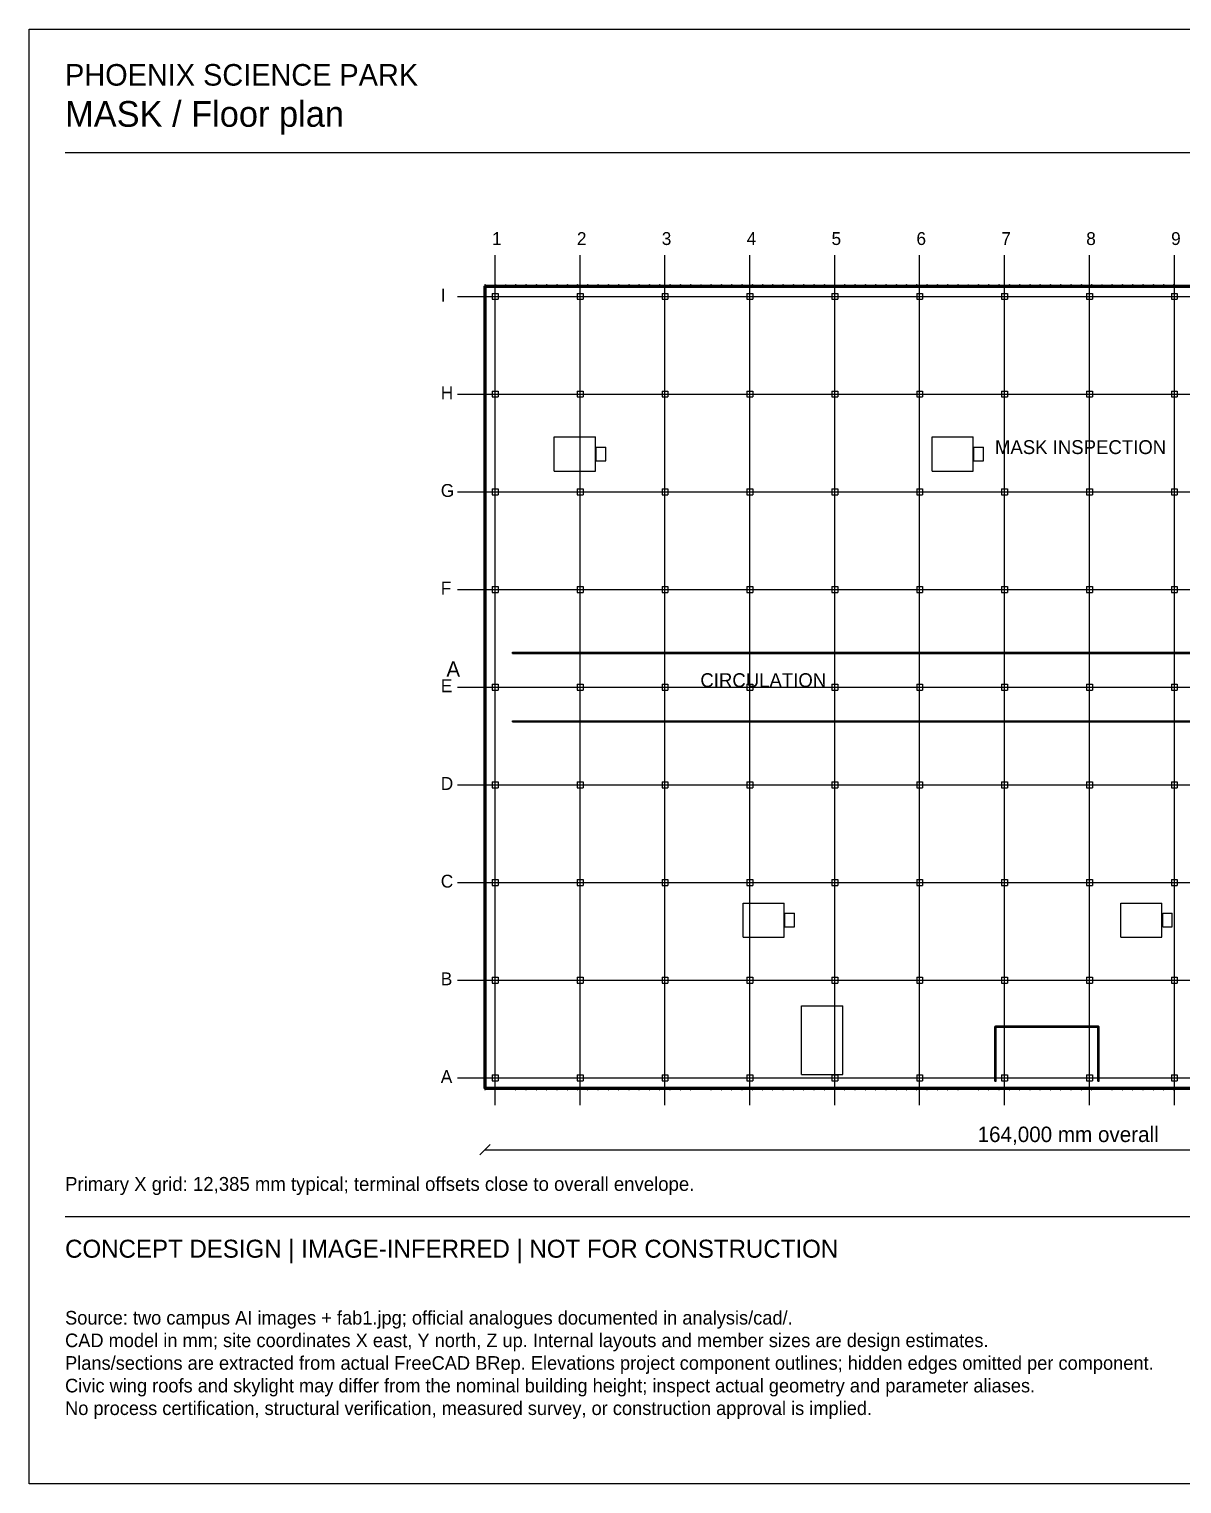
# Model space of a CAD drawing. Header units: millimetres. Extents: x 5250 to 314622, y 5250 to 217500.
# Drawn here: x 5250 to 173431, y 5250 to 217500 of the extents above; entities that cross this region are included whole.
import ezdxf

# ---------------------------------------------------------------- set-up
doc = ezdxf.new("R2010")
doc.units = ezdxf.units.MM

msp = doc.modelspace()

# ---------------------------------------------------------------- linework, layer by layer
at = {"layer": 'circulation'}
for p, q in [((117950, 65000), (117950, 75000)), ((117950, 75000), (123950, 75000)), ((123950, 65000), (123950, 75000)), ((117950, 65000), (123950, 65000))]:
    msp.add_line(p, q, dxfattribs=at)
at = {"layer": 'cut'}
for p, q in [((71600, 180000), (71600, 63000)), ((71600, 180000), (71900, 180000)), ((71727.5, 180245), (71727.5, 180155)), ((71727.5, 180245), (71772.5, 180245)), ((71727.5, 180155), (71772.5, 180155)), ((71750, 180150), (71750, 179850)), ((71750, 180150), (235750, 180150)), ((71750, 179850), (235750, 179850)), ((71772.5, 180245), (71772.5, 180155)), ((71900, 180000), (71900, 63000)), ((72825, 178925), (72825, 178075)), ((72825, 178925), (73675, 178925)), ((73227.5, 180245), (73227.5, 180155)), ((73227.5, 180245), (73272.5, 180245)), ((73227.5, 180155), (73272.5, 180155)), ((73272.5, 180245), (73272.5, 180155)), ((73675, 178925), (73675, 178075)), ((74727.5, 180245), (74727.5, 180155)), ((74727.5, 180245), (74772.5, 180245)), ((74727.5, 180155), (74772.5, 180155)), ((74772.5, 180245), (74772.5, 180155)), ((76227.5, 180245), (76227.5, 180155)), ((76227.5, 180245), (76272.5, 180245)), ((76227.5, 180155), (76272.5, 180155)), ((76272.5, 180245), (76272.5, 180155)), ((77727.5, 180245), (77727.5, 180155)), ((77727.5, 180245), (77772.5, 180245)), ((77727.5, 180155), (77772.5, 180155)), ((77772.5, 180245), (77772.5, 180155)), ((79227.5, 180245), (79227.5, 180155)), ((79227.5, 180245), (79272.5, 180245)), ((79227.5, 180155), (79272.5, 180155)), ((79272.5, 180245), (79272.5, 180155)), ((80727.5, 180245), (80727.5, 180155)), ((80727.5, 180245), (80772.5, 180245)), ((80727.5, 180155), (80772.5, 180155)), ((80772.5, 180245), (80772.5, 180155)), ((82227.5, 180245), (82227.5, 180155)), ((82227.5, 180245), (82272.5, 180245)), ((82227.5, 180155), (82272.5, 180155)), ((82272.5, 180245), (82272.5, 180155)), ((83727.5, 180245), (83727.5, 180155)), ((83727.5, 180245), (83772.5, 180245)), ((83727.5, 180155), (83772.5, 180155)), ((83772.5, 180245), (83772.5, 180155)), ((85209.62, 178925), (85209.62, 178075)), ((85209.62, 178925), (86059.62, 178925)), ((85227.5, 180245), (85227.5, 180155)), ((85227.5, 180245), (85272.5, 180245)), ((85227.5, 180155), (85272.5, 180155)), ((85272.5, 180245), (85272.5, 180155)), ((86059.62, 178925), (86059.62, 178075)), ((86727.5, 180245), (86727.5, 180155)), ((86727.5, 180245), (86772.5, 180245)), ((86727.5, 180155), (86772.5, 180155)), ((86772.5, 180245), (86772.5, 180155)), ((88227.5, 180245), (88227.5, 180155)), ((88227.5, 180245), (88272.5, 180245)), ((88227.5, 180155), (88272.5, 180155)), ((88272.5, 180245), (88272.5, 180155)), ((89727.5, 180245), (89727.5, 180155)), ((89727.5, 180245), (89772.5, 180245)), ((89727.5, 180155), (89772.5, 180155)), ((89772.5, 180245), (89772.5, 180155)), ((91227.5, 180245), (91227.5, 180155)), ((91227.5, 180245), (91272.5, 180245)), ((91227.5, 180155), (91272.5, 180155)), ((91272.5, 180245), (91272.5, 180155)), ((92727.5, 180245), (92727.5, 180155)), ((92727.5, 180245), (92772.5, 180245)), ((92727.5, 180155), (92772.5, 180155)), ((92772.5, 180245), (92772.5, 180155)), ((94227.5, 180245), (94227.5, 180155)), ((94227.5, 180245), (94272.5, 180245)), ((94227.5, 180155), (94272.5, 180155)), ((94272.5, 180245), (94272.5, 180155)), ((95727.5, 180245), (95727.5, 180155)), ((95727.5, 180245), (95772.5, 180245)), ((95727.5, 180155), (95772.5, 180155)), ((95772.5, 180245), (95772.5, 180155)), ((97227.5, 180245), (97227.5, 180155)), ((97227.5, 180245), (97272.5, 180245)), ((97227.5, 180155), (97272.5, 180155)), ((97272.5, 180245), (97272.5, 180155)), ((97594.23, 178925), (97594.23, 178075)), ((97594.23, 178925), (98444.23, 178925)), ((98444.23, 178925), (98444.23, 178075)), ((98727.5, 180245), (98727.5, 180155)), ((98727.5, 180245), (98772.5, 180245)), ((98727.5, 180155), (98772.5, 180155)), ((98772.5, 180245), (98772.5, 180155)), ((100227.5, 180245), (100227.5, 180155)), ((100227.5, 180245), (100272.5, 180245)), ((100227.5, 180155), (100272.5, 180155)), ((100272.5, 180245), (100272.5, 180155)), ((101727.5, 180245), (101727.5, 180155)), ((101727.5, 180245), (101772.5, 180245)), ((101727.5, 180155), (101772.5, 180155)), ((101772.5, 180245), (101772.5, 180155)), ((103227.5, 180245), (103227.5, 180155)), ((103227.5, 180245), (103272.5, 180245)), ((103227.5, 180155), (103272.5, 180155)), ((103272.5, 180245), (103272.5, 180155)), ((104727.5, 180245), (104727.5, 180155)), ((104727.5, 180245), (104772.5, 180245)), ((104727.5, 180155), (104772.5, 180155)), ((104772.5, 180245), (104772.5, 180155)), ((106227.5, 180245), (106227.5, 180155)), ((106227.5, 180245), (106272.5, 180245)), ((106227.5, 180155), (106272.5, 180155)), ((106272.5, 180245), (106272.5, 180155)), ((107727.5, 180245), (107727.5, 180155)), ((107727.5, 180245), (107772.5, 180245)), ((107727.5, 180155), (107772.5, 180155)), ((107772.5, 180245), (107772.5, 180155)), ((109227.5, 180245), (109227.5, 180155)), ((109227.5, 180245), (109272.5, 180245)), ((109227.5, 180155), (109272.5, 180155)), ((109272.5, 180245), (109272.5, 180155)), ((109978.85, 178925), (109978.85, 178075)), ((109978.85, 178925), (110828.85, 178925)), ((110727.5, 180245), (110727.5, 180155)), ((110727.5, 180245), (110772.5, 180245)), ((110727.5, 180155), (110772.5, 180155)), ((110772.5, 180245), (110772.5, 180155)), ((110828.85, 178925), (110828.85, 178075)), ((112227.5, 180245), (112227.5, 180155)), ((112227.5, 180245), (112272.5, 180245)), ((112227.5, 180155), (112272.5, 180155)), ((112272.5, 180245), (112272.5, 180155)), ((113727.5, 180245), (113727.5, 180155)), ((113727.5, 180245), (113772.5, 180245)), ((113727.5, 180155), (113772.5, 180155)), ((113772.5, 180245), (113772.5, 180155)), ((115227.5, 180245), (115227.5, 180155)), ((115227.5, 180245), (115272.5, 180245)), ((115227.5, 180155), (115272.5, 180155)), ((115272.5, 180245), (115272.5, 180155)), ((116727.5, 180245), (116727.5, 180155)), ((116727.5, 180245), (116772.5, 180245)), ((116727.5, 180155), (116772.5, 180155)), ((116772.5, 180245), (116772.5, 180155)), ((118227.5, 180245), (118227.5, 180155)), ((118227.5, 180245), (118272.5, 180245)), ((118227.5, 180155), (118272.5, 180155)), ((118272.5, 180245), (118272.5, 180155)), ((119727.5, 180245), (119727.5, 180155)), ((119727.5, 180245), (119772.5, 180245)), ((119727.5, 180155), (119772.5, 180155)), ((119772.5, 180245), (119772.5, 180155)), ((121227.5, 180245), (121227.5, 180155)), ((121227.5, 180245), (121272.5, 180245)), ((121227.5, 180155), (121272.5, 180155)), ((121272.5, 180245), (121272.5, 180155)), ((122363.46, 178925), (122363.46, 178075)), ((122363.46, 178925), (123213.46, 178925)), ((122727.5, 180245), (122727.5, 180155)), ((122727.5, 180245), (122772.5, 180245)), ((122727.5, 180155), (122772.5, 180155)), ((122772.5, 180245), (122772.5, 180155)), ((123213.46, 178925), (123213.46, 178075)), ((124227.5, 180245), (124227.5, 180155)), ((124227.5, 180245), (124272.5, 180245)), ((124227.5, 180155), (124272.5, 180155)), ((124272.5, 180245), (124272.5, 180155)), ((125727.5, 180245), (125727.5, 180155)), ((125727.5, 180245), (125772.5, 180245)), ((125727.5, 180155), (125772.5, 180155)), ((125772.5, 180245), (125772.5, 180155)), ((127227.5, 180245), (127227.5, 180155)), ((127227.5, 180245), (127272.5, 180245)), ((127227.5, 180155), (127272.5, 180155)), ((127272.5, 180245), (127272.5, 180155)), ((128727.5, 180245), (128727.5, 180155)), ((128727.5, 180245), (128772.5, 180245)), ((128727.5, 180155), (128772.5, 180155)), ((128772.5, 180245), (128772.5, 180155)), ((130227.5, 180245), (130227.5, 180155)), ((130227.5, 180245), (130272.5, 180245)), ((130227.5, 180155), (130272.5, 180155)), ((130272.5, 180245), (130272.5, 180155)), ((131727.5, 180245), (131727.5, 180155)), ((131727.5, 180245), (131772.5, 180245)), ((131727.5, 180155), (131772.5, 180155)), ((131772.5, 180245), (131772.5, 180155)), ((133227.5, 180245), (133227.5, 180155)), ((133227.5, 180245), (133272.5, 180245)), ((133227.5, 180155), (133272.5, 180155)), ((133272.5, 180245), (133272.5, 180155)), ((134727.5, 180245), (134727.5, 180155)), ((134727.5, 180245), (134772.5, 180245)), ((134727.5, 180155), (134772.5, 180155)), ((134748.08, 178925), (134748.08, 178075)), ((134748.08, 178925), (135598.08, 178925)), ((134772.5, 180245), (134772.5, 180155)), ((135598.08, 178925), (135598.08, 178075)), ((136227.5, 180245), (136227.5, 180155)), ((136227.5, 180245), (136272.5, 180245)), ((136227.5, 180155), (136272.5, 180155)), ((136272.5, 180245), (136272.5, 180155)), ((137727.5, 180245), (137727.5, 180155)), ((137727.5, 180245), (137772.5, 180245)), ((137727.5, 180155), (137772.5, 180155)), ((137772.5, 180245), (137772.5, 180155)), ((139227.5, 180245), (139227.5, 180155)), ((139227.5, 180245), (139272.5, 180245)), ((139227.5, 180155), (139272.5, 180155)), ((139272.5, 180245), (139272.5, 180155)), ((140727.5, 180245), (140727.5, 180155)), ((140727.5, 180245), (140772.5, 180245)), ((140727.5, 180155), (140772.5, 180155)), ((140772.5, 180245), (140772.5, 180155)), ((142227.5, 180245), (142227.5, 180155)), ((142227.5, 180245), (142272.5, 180245)), ((142227.5, 180155), (142272.5, 180155)), ((142272.5, 180245), (142272.5, 180155)), ((143727.5, 180245), (143727.5, 180155)), ((143727.5, 180245), (143772.5, 180245)), ((143727.5, 180155), (143772.5, 180155)), ((143772.5, 180245), (143772.5, 180155)), ((145227.5, 180245), (145227.5, 180155)), ((145227.5, 180245), (145272.5, 180245)), ((145227.5, 180155), (145272.5, 180155)), ((145272.5, 180245), (145272.5, 180155)), ((146727.5, 180245), (146727.5, 180155)), ((146727.5, 180245), (146772.5, 180245)), ((146727.5, 180155), (146772.5, 180155)), ((146772.5, 180245), (146772.5, 180155)), ((147132.69, 178925), (147132.69, 178075)), ((147132.69, 178925), (147982.69, 178925)), ((147982.69, 178925), (147982.69, 178075)), ((148227.5, 180245), (148227.5, 180155)), ((148227.5, 180245), (148272.5, 180245)), ((148227.5, 180155), (148272.5, 180155)), ((148272.5, 180245), (148272.5, 180155)), ((149727.5, 180245), (149727.5, 180155)), ((149727.5, 180245), (149772.5, 180245)), ((149727.5, 180155), (149772.5, 180155)), ((149772.5, 180245), (149772.5, 180155)), ((151227.5, 180245), (151227.5, 180155)), ((151227.5, 180245), (151272.5, 180245)), ((151227.5, 180155), (151272.5, 180155)), ((151272.5, 180245), (151272.5, 180155)), ((152727.5, 180245), (152727.5, 180155)), ((152727.5, 180245), (152772.5, 180245)), ((152727.5, 180155), (152772.5, 180155)), ((152772.5, 180245), (152772.5, 180155)), ((154227.5, 180245), (154227.5, 180155)), ((154227.5, 180245), (154272.5, 180245)), ((154227.5, 180155), (154272.5, 180155)), ((154272.5, 180245), (154272.5, 180155)), ((155727.5, 180245), (155727.5, 180155)), ((155727.5, 180245), (155772.5, 180245)), ((155727.5, 180155), (155772.5, 180155)), ((155772.5, 180245), (155772.5, 180155)), ((157227.5, 180245), (157227.5, 180155)), ((157227.5, 180245), (157272.5, 180245)), ((157227.5, 180155), (157272.5, 180155)), ((157272.5, 180245), (157272.5, 180155)), ((158727.5, 180245), (158727.5, 180155)), ((158727.5, 180245), (158772.5, 180245)), ((158727.5, 180155), (158772.5, 180155)), ((158772.5, 180245), (158772.5, 180155)), ((159517.31, 178925), (159517.31, 178075)), ((159517.31, 178925), (160367.31, 178925)), ((160227.5, 180245), (160227.5, 180155)), ((160227.5, 180245), (160272.5, 180245)), ((160227.5, 180155), (160272.5, 180155)), ((160272.5, 180245), (160272.5, 180155)), ((160367.31, 178925), (160367.31, 178075)), ((161727.5, 180245), (161727.5, 180155)), ((161727.5, 180245), (161772.5, 180245)), ((161727.5, 180155), (161772.5, 180155)), ((161772.5, 180245), (161772.5, 180155)), ((163227.5, 180245), (163227.5, 180155)), ((163227.5, 180245), (163272.5, 180245)), ((163227.5, 180155), (163272.5, 180155)), ((163272.5, 180245), (163272.5, 180155)), ((164727.5, 180245), (164727.5, 180155)), ((164727.5, 180245), (164772.5, 180245)), ((164727.5, 180155), (164772.5, 180155)), ((164772.5, 180245), (164772.5, 180155)), ((166227.5, 180245), (166227.5, 180155)), ((166227.5, 180245), (166272.5, 180245)), ((166227.5, 180155), (166272.5, 180155)), ((166272.5, 180245), (166272.5, 180155)), ((167727.5, 180245), (167727.5, 180155)), ((167727.5, 180245), (167772.5, 180245)), ((167727.5, 180155), (167772.5, 180155)), ((167772.5, 180245), (167772.5, 180155)), ((169227.5, 180245), (169227.5, 180155)), ((169227.5, 180245), (169272.5, 180245)), ((169227.5, 180155), (169272.5, 180155)), ((169272.5, 180245), (169272.5, 180155)), ((170727.5, 180245), (170727.5, 180155)), ((170727.5, 180245), (170772.5, 180245)), ((170727.5, 180155), (170772.5, 180155)), ((170772.5, 180245), (170772.5, 180155)), ((171901.92, 178925), (171901.92, 178075)), ((171901.92, 178925), (172751.92, 178925)), ((172227.5, 180245), (172227.5, 180155)), ((172227.5, 180245), (172272.5, 180245)), ((172227.5, 180155), (172272.5, 180155)), ((172272.5, 180245), (172272.5, 180155)), ((172751.92, 178925), (172751.92, 178075)), ((72825, 178075), (73675, 178075)), ((85209.62, 178075), (86059.62, 178075)), ((97594.23, 178075), (98444.23, 178075)), ((109978.85, 178075), (110828.85, 178075)), ((122363.46, 178075), (123213.46, 178075)), ((134748.08, 178075), (135598.08, 178075)), ((147132.69, 178075), (147982.69, 178075)), ((159517.31, 178075), (160367.31, 178075)), ((171901.92, 178075), (172751.92, 178075)), ((72825, 164675), (72825, 163825)), ((72825, 164675), (73675, 164675)), ((72825, 163825), (73675, 163825)), ((73675, 164675), (73675, 163825)), ((85209.62, 164675), (85209.62, 163825)), ((85209.62, 164675), (86059.62, 164675)), ((85209.62, 163825), (86059.62, 163825)), ((86059.62, 164675), (86059.62, 163825)), ((97594.23, 164675), (97594.23, 163825)), ((97594.23, 164675), (98444.23, 164675)), ((97594.23, 163825), (98444.23, 163825)), ((98444.23, 164675), (98444.23, 163825)), ((109978.85, 164675), (109978.85, 163825)), ((109978.85, 164675), (110828.85, 164675)), ((109978.85, 163825), (110828.85, 163825)), ((110828.85, 164675), (110828.85, 163825)), ((122363.46, 164675), (122363.46, 163825)), ((122363.46, 164675), (123213.46, 164675)), ((122363.46, 163825), (123213.46, 163825)), ((123213.46, 164675), (123213.46, 163825)), ((134748.08, 164675), (134748.08, 163825)), ((134748.08, 164675), (135598.08, 164675)), ((134748.08, 163825), (135598.08, 163825)), ((135598.08, 164675), (135598.08, 163825)), ((147132.69, 164675), (147132.69, 163825)), ((147132.69, 164675), (147982.69, 164675)), ((147132.69, 163825), (147982.69, 163825)), ((147982.69, 164675), (147982.69, 163825)), ((159517.31, 164675), (159517.31, 163825)), ((159517.31, 164675), (160367.31, 164675)), ((159517.31, 163825), (160367.31, 163825)), ((160367.31, 164675), (160367.31, 163825)), ((171901.92, 164675), (171901.92, 163825)), ((171901.92, 164675), (172751.92, 164675)), ((171901.92, 163825), (172751.92, 163825)), ((172751.92, 164675), (172751.92, 163825)), ((72825, 150425), (72825, 149575)), ((72825, 150425), (73675, 150425)), ((72825, 149575), (73675, 149575)), ((73675, 150425), (73675, 149575)), ((85209.62, 150425), (85209.62, 149575)), ((85209.62, 150425), (86059.62, 150425)), ((85209.62, 149575), (86059.62, 149575)), ((86059.62, 150425), (86059.62, 149575)), ((97594.23, 150425), (97594.23, 149575)), ((97594.23, 150425), (98444.23, 150425)), ((97594.23, 149575), (98444.23, 149575)), ((98444.23, 150425), (98444.23, 149575)), ((109978.85, 150425), (109978.85, 149575)), ((109978.85, 150425), (110828.85, 150425)), ((109978.85, 149575), (110828.85, 149575)), ((110828.85, 150425), (110828.85, 149575)), ((122363.46, 150425), (122363.46, 149575)), ((122363.46, 150425), (123213.46, 150425)), ((122363.46, 149575), (123213.46, 149575)), ((123213.46, 150425), (123213.46, 149575)), ((134748.08, 150425), (134748.08, 149575)), ((134748.08, 150425), (135598.08, 150425)), ((134748.08, 149575), (135598.08, 149575)), ((135598.08, 150425), (135598.08, 149575)), ((147132.69, 150425), (147132.69, 149575)), ((147132.69, 150425), (147982.69, 150425)), ((147132.69, 149575), (147982.69, 149575)), ((147982.69, 150425), (147982.69, 149575)), ((159517.31, 150425), (159517.31, 149575)), ((159517.31, 150425), (160367.31, 150425)), ((159517.31, 149575), (160367.31, 149575)), ((160367.31, 150425), (160367.31, 149575)), ((171901.92, 150425), (171901.92, 149575)), ((171901.92, 150425), (172751.92, 150425)), ((171901.92, 149575), (172751.92, 149575)), ((172751.92, 150425), (172751.92, 149575)), ((72825, 136175), (72825, 135325)), ((72825, 136175), (73675, 136175)), ((73675, 136175), (73675, 135325)), ((85209.62, 136175), (85209.62, 135325)), ((85209.62, 136175), (86059.62, 136175)), ((86059.62, 136175), (86059.62, 135325)), ((97594.23, 136175), (97594.23, 135325)), ((97594.23, 136175), (98444.23, 136175)), ((98444.23, 136175), (98444.23, 135325)), ((109978.85, 136175), (109978.85, 135325)), ((109978.85, 136175), (110828.85, 136175)), ((110828.85, 136175), (110828.85, 135325)), ((122363.46, 136175), (122363.46, 135325)), ((122363.46, 136175), (123213.46, 136175)), ((123213.46, 136175), (123213.46, 135325)), ((134748.08, 136175), (134748.08, 135325)), ((134748.08, 136175), (135598.08, 136175)), ((135598.08, 136175), (135598.08, 135325)), ((147132.69, 136175), (147132.69, 135325)), ((147132.69, 136175), (147982.69, 136175)), ((147982.69, 136175), (147982.69, 135325)), ((159517.31, 136175), (159517.31, 135325)), ((159517.31, 136175), (160367.31, 136175)), ((160367.31, 136175), (160367.31, 135325)), ((171901.92, 136175), (171901.92, 135325)), ((171901.92, 136175), (172751.92, 136175)), ((172751.92, 136175), (172751.92, 135325)), ((72825, 135325), (73675, 135325)), ((85209.62, 135325), (86059.62, 135325)), ((97594.23, 135325), (98444.23, 135325)), ((109978.85, 135325), (110828.85, 135325)), ((122363.46, 135325), (123213.46, 135325)), ((134748.08, 135325), (135598.08, 135325)), ((147132.69, 135325), (147982.69, 135325)), ((159517.31, 135325), (160367.31, 135325)), ((171901.92, 135325), (172751.92, 135325)), ((72825, 121925), (72825, 121075)), ((72825, 121925), (73675, 121925)), ((72825, 121075), (73675, 121075)), ((73675, 121925), (73675, 121075)), ((85209.62, 121925), (85209.62, 121075)), ((85209.62, 121925), (86059.62, 121925)), ((85209.62, 121075), (86059.62, 121075)), ((86059.62, 121925), (86059.62, 121075)), ((97594.23, 121925), (97594.23, 121075)), ((97594.23, 121925), (98444.23, 121925)), ((97594.23, 121075), (98444.23, 121075)), ((98444.23, 121925), (98444.23, 121075)), ((109978.85, 121925), (109978.85, 121075)), ((109978.85, 121925), (110828.85, 121925)), ((109978.85, 121075), (110828.85, 121075)), ((110828.85, 121925), (110828.85, 121075)), ((122363.46, 121925), (122363.46, 121075)), ((122363.46, 121925), (123213.46, 121925)), ((122363.46, 121075), (123213.46, 121075)), ((123213.46, 121925), (123213.46, 121075)), ((134748.08, 121925), (134748.08, 121075)), ((134748.08, 121925), (135598.08, 121925)), ((134748.08, 121075), (135598.08, 121075)), ((135598.08, 121925), (135598.08, 121075)), ((147132.69, 121925), (147132.69, 121075)), ((147132.69, 121925), (147982.69, 121925)), ((147132.69, 121075), (147982.69, 121075)), ((147982.69, 121925), (147982.69, 121075)), ((159517.31, 121925), (159517.31, 121075)), ((159517.31, 121925), (160367.31, 121925)), ((159517.31, 121075), (160367.31, 121075)), ((160367.31, 121925), (160367.31, 121075)), ((171901.92, 121925), (171901.92, 121075)), ((171901.92, 121925), (172751.92, 121925)), ((171901.92, 121075), (172751.92, 121075)), ((172751.92, 121925), (172751.92, 121075)), ((72825, 107675), (72825, 106825)), ((72825, 107675), (73675, 107675)), ((72825, 106825), (73675, 106825)), ((73675, 107675), (73675, 106825)), ((85209.62, 107675), (85209.62, 106825)), ((85209.62, 107675), (86059.62, 107675)), ((85209.62, 106825), (86059.62, 106825)), ((86059.62, 107675), (86059.62, 106825)), ((97594.23, 107675), (97594.23, 106825)), ((97594.23, 107675), (98444.23, 107675)), ((97594.23, 106825), (98444.23, 106825)), ((98444.23, 107675), (98444.23, 106825)), ((109978.85, 107675), (109978.85, 106825)), ((109978.85, 107675), (110828.85, 107675)), ((109978.85, 106825), (110828.85, 106825)), ((110828.85, 107675), (110828.85, 106825)), ((122363.46, 107675), (122363.46, 106825)), ((122363.46, 107675), (123213.46, 107675)), ((122363.46, 106825), (123213.46, 106825)), ((123213.46, 107675), (123213.46, 106825)), ((134748.08, 107675), (134748.08, 106825)), ((134748.08, 107675), (135598.08, 107675)), ((134748.08, 106825), (135598.08, 106825)), ((135598.08, 107675), (135598.08, 106825)), ((147132.69, 107675), (147132.69, 106825)), ((147132.69, 107675), (147982.69, 107675)), ((147132.69, 106825), (147982.69, 106825)), ((147982.69, 107675), (147982.69, 106825)), ((159517.31, 107675), (159517.31, 106825)), ((159517.31, 107675), (160367.31, 107675)), ((159517.31, 106825), (160367.31, 106825)), ((160367.31, 107675), (160367.31, 106825)), ((171901.92, 107675), (171901.92, 106825)), ((171901.92, 107675), (172751.92, 107675)), ((171901.92, 106825), (172751.92, 106825)), ((172751.92, 107675), (172751.92, 106825)), ((72825, 93425), (72825, 92575)), ((72825, 93425), (73675, 93425)), ((73675, 93425), (73675, 92575)), ((85209.62, 93425), (85209.62, 92575)), ((85209.62, 93425), (86059.62, 93425)), ((86059.62, 93425), (86059.62, 92575)), ((97594.23, 93425), (97594.23, 92575)), ((97594.23, 93425), (98444.23, 93425)), ((98444.23, 93425), (98444.23, 92575)), ((109978.85, 93425), (109978.85, 92575)), ((109978.85, 93425), (110828.85, 93425)), ((110828.85, 93425), (110828.85, 92575)), ((122363.46, 93425), (122363.46, 92575)), ((122363.46, 93425), (123213.46, 93425)), ((123213.46, 93425), (123213.46, 92575)), ((134748.08, 93425), (134748.08, 92575)), ((134748.08, 93425), (135598.08, 93425)), ((135598.08, 93425), (135598.08, 92575)), ((147132.69, 93425), (147132.69, 92575)), ((147132.69, 93425), (147982.69, 93425)), ((147982.69, 93425), (147982.69, 92575)), ((159517.31, 93425), (159517.31, 92575)), ((159517.31, 93425), (160367.31, 93425)), ((160367.31, 93425), (160367.31, 92575)), ((171901.92, 93425), (171901.92, 92575)), ((171901.92, 93425), (172751.92, 93425)), ((172751.92, 93425), (172751.92, 92575)), ((72825, 92575), (73675, 92575)), ((85209.62, 92575), (86059.62, 92575)), ((97594.23, 92575), (98444.23, 92575)), ((109978.85, 92575), (110828.85, 92575)), ((122363.46, 92575), (123213.46, 92575)), ((134748.08, 92575), (135598.08, 92575)), ((147132.69, 92575), (147982.69, 92575)), ((159517.31, 92575), (160367.31, 92575)), ((171901.92, 92575), (172751.92, 92575)), ((72825, 79175), (72825, 78325)), ((72825, 79175), (73675, 79175)), ((73675, 79175), (73675, 78325)), ((85209.62, 79175), (85209.62, 78325)), ((85209.62, 79175), (86059.62, 79175)), ((86059.62, 79175), (86059.62, 78325)), ((97594.23, 79175), (97594.23, 78325)), ((97594.23, 79175), (98444.23, 79175)), ((98444.23, 79175), (98444.23, 78325)), ((109978.85, 79175), (109978.85, 78325)), ((109978.85, 79175), (110828.85, 79175)), ((110828.85, 79175), (110828.85, 78325)), ((122363.46, 79175), (122363.46, 78325)), ((122363.46, 79175), (123213.46, 79175)), ((123213.46, 79175), (123213.46, 78325)), ((134748.08, 79175), (134748.08, 78325)), ((134748.08, 79175), (135598.08, 79175)), ((135598.08, 79175), (135598.08, 78325)), ((147132.69, 79175), (147132.69, 78325)), ((147132.69, 79175), (147982.69, 79175)), ((147982.69, 79175), (147982.69, 78325)), ((159517.31, 79175), (159517.31, 78325)), ((159517.31, 79175), (160367.31, 79175)), ((160367.31, 79175), (160367.31, 78325)), ((171901.92, 79175), (171901.92, 78325)), ((171901.92, 79175), (172751.92, 79175)), ((172751.92, 79175), (172751.92, 78325)), ((72825, 78325), (73675, 78325)), ((85209.62, 78325), (86059.62, 78325)), ((97594.23, 78325), (98444.23, 78325)), ((109978.85, 78325), (110828.85, 78325)), ((122363.46, 78325), (123213.46, 78325)), ((134748.08, 78325), (135598.08, 78325)), ((147132.69, 78325), (147982.69, 78325)), ((159517.31, 78325), (160367.31, 78325)), ((171901.92, 78325), (172751.92, 78325)), ((72825, 64925), (72825, 64075)), ((72825, 64925), (73675, 64925)), ((72825, 64075), (73675, 64075)), ((73675, 64925), (73675, 64075)), ((85209.62, 64925), (85209.62, 64075)), ((85209.62, 64925), (86059.62, 64925)), ((85209.62, 64075), (86059.62, 64075)), ((86059.62, 64925), (86059.62, 64075)), ((97594.23, 64925), (97594.23, 64075)), ((97594.23, 64925), (98444.23, 64925)), ((97594.23, 64075), (98444.23, 64075)), ((98444.23, 64925), (98444.23, 64075)), ((109978.85, 64925), (109978.85, 64075)), ((109978.85, 64925), (110828.85, 64925)), ((109978.85, 64075), (110828.85, 64075)), ((110828.85, 64925), (110828.85, 64075)), ((122363.46, 64925), (122363.46, 64075)), ((122363.46, 64925), (123213.46, 64925)), ((122363.46, 64075), (123213.46, 64075)), ((123213.46, 64925), (123213.46, 64075)), ((134748.08, 64925), (134748.08, 64075)), ((134748.08, 64925), (135598.08, 64925)), ((134748.08, 64075), (135598.08, 64075)), ((135598.08, 64925), (135598.08, 64075)), ((147132.69, 64925), (147132.69, 64075)), ((147132.69, 64925), (147982.69, 64925)), ((147132.69, 64075), (147982.69, 64075)), ((147982.69, 64925), (147982.69, 64075)), ((159517.31, 64925), (159517.31, 64075)), ((159517.31, 64925), (160367.31, 64925)), ((159517.31, 64075), (160367.31, 64075)), ((160367.31, 64925), (160367.31, 64075)), ((171901.92, 64925), (171901.92, 64075)), ((171901.92, 64925), (172751.92, 64925)), ((171901.92, 64075), (172751.92, 64075)), ((172751.92, 64925), (172751.92, 64075)), ((71600, 63000), (71900, 63000)), ((71727.5, 62845), (71727.5, 62755)), ((71727.5, 62845), (71772.5, 62845)), ((71727.5, 62755), (71772.5, 62755)), ((71750, 63150), (71750, 62850)), ((71750, 63150), (235750, 63150)), ((71750, 62850), (235750, 62850)), ((71772.5, 62845), (71772.5, 62755)), ((73227.5, 62845), (73227.5, 62755)), ((73227.5, 62845), (73272.5, 62845)), ((73227.5, 62755), (73272.5, 62755)), ((73272.5, 62845), (73272.5, 62755)), ((74727.5, 62845), (74727.5, 62755)), ((74727.5, 62845), (74772.5, 62845)), ((74727.5, 62755), (74772.5, 62755)), ((74772.5, 62845), (74772.5, 62755)), ((76227.5, 62845), (76227.5, 62755)), ((76227.5, 62845), (76272.5, 62845)), ((76227.5, 62755), (76272.5, 62755)), ((76272.5, 62845), (76272.5, 62755)), ((77727.5, 62845), (77727.5, 62755)), ((77727.5, 62845), (77772.5, 62845)), ((77727.5, 62755), (77772.5, 62755)), ((77772.5, 62845), (77772.5, 62755)), ((79227.5, 62845), (79227.5, 62755)), ((79227.5, 62845), (79272.5, 62845)), ((79227.5, 62755), (79272.5, 62755)), ((79272.5, 62845), (79272.5, 62755)), ((80727.5, 62845), (80727.5, 62755)), ((80727.5, 62845), (80772.5, 62845)), ((80727.5, 62755), (80772.5, 62755)), ((80772.5, 62845), (80772.5, 62755)), ((82227.5, 62845), (82227.5, 62755)), ((82227.5, 62845), (82272.5, 62845)), ((82227.5, 62755), (82272.5, 62755)), ((82272.5, 62845), (82272.5, 62755)), ((83727.5, 62845), (83727.5, 62755)), ((83727.5, 62845), (83772.5, 62845)), ((83727.5, 62755), (83772.5, 62755)), ((83772.5, 62845), (83772.5, 62755)), ((85227.5, 62845), (85227.5, 62755)), ((85227.5, 62845), (85272.5, 62845)), ((85227.5, 62755), (85272.5, 62755)), ((85272.5, 62845), (85272.5, 62755)), ((86727.5, 62845), (86727.5, 62755)), ((86727.5, 62845), (86772.5, 62845)), ((86727.5, 62755), (86772.5, 62755)), ((86772.5, 62845), (86772.5, 62755)), ((88227.5, 62845), (88227.5, 62755)), ((88227.5, 62845), (88272.5, 62845)), ((88227.5, 62755), (88272.5, 62755)), ((88272.5, 62845), (88272.5, 62755)), ((89727.5, 62845), (89727.5, 62755)), ((89727.5, 62845), (89772.5, 62845)), ((89727.5, 62755), (89772.5, 62755)), ((89772.5, 62845), (89772.5, 62755)), ((91227.5, 62845), (91227.5, 62755)), ((91227.5, 62845), (91272.5, 62845)), ((91227.5, 62755), (91272.5, 62755)), ((91272.5, 62845), (91272.5, 62755)), ((92727.5, 62845), (92727.5, 62755)), ((92727.5, 62845), (92772.5, 62845)), ((92727.5, 62755), (92772.5, 62755)), ((92772.5, 62845), (92772.5, 62755)), ((94227.5, 62845), (94227.5, 62755)), ((94227.5, 62845), (94272.5, 62845)), ((94227.5, 62755), (94272.5, 62755)), ((94272.5, 62845), (94272.5, 62755)), ((95727.5, 62845), (95727.5, 62755)), ((95727.5, 62845), (95772.5, 62845)), ((95727.5, 62755), (95772.5, 62755)), ((95772.5, 62845), (95772.5, 62755)), ((97227.5, 62845), (97227.5, 62755)), ((97227.5, 62845), (97272.5, 62845)), ((97227.5, 62755), (97272.5, 62755)), ((97272.5, 62845), (97272.5, 62755)), ((98727.5, 62845), (98727.5, 62755)), ((98727.5, 62845), (98772.5, 62845)), ((98727.5, 62755), (98772.5, 62755)), ((98772.5, 62845), (98772.5, 62755)), ((100227.5, 62845), (100227.5, 62755)), ((100227.5, 62845), (100272.5, 62845)), ((100227.5, 62755), (100272.5, 62755)), ((100272.5, 62845), (100272.5, 62755)), ((101727.5, 62845), (101727.5, 62755)), ((101727.5, 62845), (101772.5, 62845)), ((101727.5, 62755), (101772.5, 62755)), ((101772.5, 62845), (101772.5, 62755)), ((103227.5, 62845), (103227.5, 62755)), ((103227.5, 62845), (103272.5, 62845)), ((103227.5, 62755), (103272.5, 62755)), ((103272.5, 62845), (103272.5, 62755)), ((104727.5, 62845), (104727.5, 62755)), ((104727.5, 62845), (104772.5, 62845)), ((104727.5, 62755), (104772.5, 62755)), ((104772.5, 62845), (104772.5, 62755)), ((106227.5, 62845), (106227.5, 62755)), ((106227.5, 62845), (106272.5, 62845)), ((106227.5, 62755), (106272.5, 62755)), ((106272.5, 62845), (106272.5, 62755)), ((107727.5, 62845), (107727.5, 62755)), ((107727.5, 62845), (107772.5, 62845)), ((107727.5, 62755), (107772.5, 62755)), ((107772.5, 62845), (107772.5, 62755)), ((109227.5, 62845), (109227.5, 62755)), ((109227.5, 62845), (109272.5, 62845)), ((109227.5, 62755), (109272.5, 62755)), ((109272.5, 62845), (109272.5, 62755)), ((110727.5, 62845), (110727.5, 62755)), ((110727.5, 62845), (110772.5, 62845)), ((110727.5, 62755), (110772.5, 62755)), ((110772.5, 62845), (110772.5, 62755)), ((112227.5, 62845), (112227.5, 62755)), ((112227.5, 62845), (112272.5, 62845)), ((112227.5, 62755), (112272.5, 62755)), ((112272.5, 62845), (112272.5, 62755)), ((113727.5, 62845), (113727.5, 62755)), ((113727.5, 62845), (113772.5, 62845)), ((113727.5, 62755), (113772.5, 62755)), ((113772.5, 62845), (113772.5, 62755)), ((115227.5, 62845), (115227.5, 62755)), ((115227.5, 62845), (115272.5, 62845)), ((115227.5, 62755), (115272.5, 62755)), ((115272.5, 62845), (115272.5, 62755)), ((116727.5, 62845), (116727.5, 62755)), ((116727.5, 62845), (116772.5, 62845)), ((116727.5, 62755), (116772.5, 62755)), ((116772.5, 62845), (116772.5, 62755)), ((118227.5, 62845), (118227.5, 62755)), ((118227.5, 62845), (118272.5, 62845)), ((118227.5, 62755), (118272.5, 62755)), ((118272.5, 62845), (118272.5, 62755)), ((119727.5, 62845), (119727.5, 62755)), ((119727.5, 62845), (119772.5, 62845)), ((119727.5, 62755), (119772.5, 62755)), ((119772.5, 62845), (119772.5, 62755)), ((121227.5, 62845), (121227.5, 62755)), ((121227.5, 62845), (121272.5, 62845)), ((121227.5, 62755), (121272.5, 62755)), ((121272.5, 62845), (121272.5, 62755)), ((122727.5, 62845), (122727.5, 62755)), ((122727.5, 62845), (122772.5, 62845)), ((122727.5, 62755), (122772.5, 62755)), ((122772.5, 62845), (122772.5, 62755)), ((124227.5, 62845), (124227.5, 62755)), ((124227.5, 62845), (124272.5, 62845)), ((124227.5, 62755), (124272.5, 62755)), ((124272.5, 62845), (124272.5, 62755)), ((125727.5, 62845), (125727.5, 62755)), ((125727.5, 62845), (125772.5, 62845)), ((125727.5, 62755), (125772.5, 62755)), ((125772.5, 62845), (125772.5, 62755)), ((127227.5, 62845), (127227.5, 62755)), ((127227.5, 62845), (127272.5, 62845)), ((127227.5, 62755), (127272.5, 62755)), ((127272.5, 62845), (127272.5, 62755)), ((128727.5, 62845), (128727.5, 62755)), ((128727.5, 62845), (128772.5, 62845)), ((128727.5, 62755), (128772.5, 62755)), ((128772.5, 62845), (128772.5, 62755)), ((130227.5, 62845), (130227.5, 62755)), ((130227.5, 62845), (130272.5, 62845)), ((130227.5, 62755), (130272.5, 62755)), ((130272.5, 62845), (130272.5, 62755)), ((131727.5, 62845), (131727.5, 62755)), ((131727.5, 62845), (131772.5, 62845)), ((131727.5, 62755), (131772.5, 62755)), ((131772.5, 62845), (131772.5, 62755)), ((133227.5, 62845), (133227.5, 62755)), ((133227.5, 62845), (133272.5, 62845)), ((133227.5, 62755), (133272.5, 62755)), ((133272.5, 62845), (133272.5, 62755)), ((134727.5, 62845), (134727.5, 62755)), ((134727.5, 62845), (134772.5, 62845)), ((134727.5, 62755), (134772.5, 62755)), ((134772.5, 62845), (134772.5, 62755)), ((136227.5, 62845), (136227.5, 62755)), ((136227.5, 62845), (136272.5, 62845)), ((136227.5, 62755), (136272.5, 62755)), ((136272.5, 62845), (136272.5, 62755)), ((137727.5, 62845), (137727.5, 62755)), ((137727.5, 62845), (137772.5, 62845)), ((137727.5, 62755), (137772.5, 62755)), ((137772.5, 62845), (137772.5, 62755)), ((139227.5, 62845), (139227.5, 62755)), ((139227.5, 62845), (139272.5, 62845)), ((139227.5, 62755), (139272.5, 62755)), ((139272.5, 62845), (139272.5, 62755)), ((140727.5, 62845), (140727.5, 62755)), ((140727.5, 62845), (140772.5, 62845)), ((140727.5, 62755), (140772.5, 62755)), ((140772.5, 62845), (140772.5, 62755)), ((142227.5, 62845), (142227.5, 62755)), ((142227.5, 62845), (142272.5, 62845)), ((142227.5, 62755), (142272.5, 62755)), ((142272.5, 62845), (142272.5, 62755)), ((143727.5, 62845), (143727.5, 62755)), ((143727.5, 62845), (143772.5, 62845)), ((143727.5, 62755), (143772.5, 62755)), ((143772.5, 62845), (143772.5, 62755)), ((145227.5, 62845), (145227.5, 62755)), ((145227.5, 62845), (145272.5, 62845)), ((145227.5, 62755), (145272.5, 62755)), ((145272.5, 62845), (145272.5, 62755)), ((146727.5, 62845), (146727.5, 62755)), ((146727.5, 62845), (146772.5, 62845)), ((146727.5, 62755), (146772.5, 62755)), ((146772.5, 62845), (146772.5, 62755)), ((148227.5, 62845), (148227.5, 62755)), ((148227.5, 62845), (148272.5, 62845)), ((148227.5, 62755), (148272.5, 62755)), ((148272.5, 62845), (148272.5, 62755)), ((149727.5, 62845), (149727.5, 62755)), ((149727.5, 62845), (149772.5, 62845)), ((149727.5, 62755), (149772.5, 62755)), ((149772.5, 62845), (149772.5, 62755)), ((151227.5, 62845), (151227.5, 62755)), ((151227.5, 62845), (151272.5, 62845)), ((151227.5, 62755), (151272.5, 62755)), ((151272.5, 62845), (151272.5, 62755)), ((152727.5, 62845), (152727.5, 62755)), ((152727.5, 62845), (152772.5, 62845)), ((152727.5, 62755), (152772.5, 62755)), ((152772.5, 62845), (152772.5, 62755)), ((154227.5, 62845), (154227.5, 62755)), ((154227.5, 62845), (154272.5, 62845)), ((154227.5, 62755), (154272.5, 62755)), ((154272.5, 62845), (154272.5, 62755)), ((155727.5, 62845), (155727.5, 62755)), ((155727.5, 62845), (155772.5, 62845)), ((155727.5, 62755), (155772.5, 62755)), ((155772.5, 62845), (155772.5, 62755)), ((157227.5, 62845), (157227.5, 62755)), ((157227.5, 62845), (157272.5, 62845)), ((157227.5, 62755), (157272.5, 62755)), ((157272.5, 62845), (157272.5, 62755)), ((158727.5, 62845), (158727.5, 62755)), ((158727.5, 62845), (158772.5, 62845)), ((158727.5, 62755), (158772.5, 62755)), ((158772.5, 62845), (158772.5, 62755)), ((160227.5, 62845), (160227.5, 62755)), ((160227.5, 62845), (160272.5, 62845)), ((160227.5, 62755), (160272.5, 62755)), ((160272.5, 62845), (160272.5, 62755)), ((161727.5, 62845), (161727.5, 62755)), ((161727.5, 62845), (161772.5, 62845)), ((161727.5, 62755), (161772.5, 62755)), ((161772.5, 62845), (161772.5, 62755)), ((163227.5, 62845), (163227.5, 62755)), ((163227.5, 62845), (163272.5, 62845)), ((163227.5, 62755), (163272.5, 62755)), ((163272.5, 62845), (163272.5, 62755)), ((164727.5, 62845), (164727.5, 62755)), ((164727.5, 62845), (164772.5, 62845)), ((164727.5, 62755), (164772.5, 62755)), ((164772.5, 62845), (164772.5, 62755)), ((166227.5, 62845), (166227.5, 62755)), ((166227.5, 62845), (166272.5, 62845)), ((166227.5, 62755), (166272.5, 62755)), ((166272.5, 62845), (166272.5, 62755)), ((167727.5, 62845), (167727.5, 62755)), ((167727.5, 62845), (167772.5, 62845)), ((167727.5, 62755), (167772.5, 62755)), ((167772.5, 62845), (167772.5, 62755)), ((169227.5, 62845), (169227.5, 62755)), ((169227.5, 62845), (169272.5, 62845)), ((169227.5, 62755), (169272.5, 62755)), ((169272.5, 62845), (169272.5, 62755)), ((170727.5, 62845), (170727.5, 62755)), ((170727.5, 62845), (170772.5, 62845)), ((170727.5, 62755), (170772.5, 62755)), ((170772.5, 62845), (170772.5, 62755)), ((172227.5, 62845), (172227.5, 62755)), ((172227.5, 62845), (172272.5, 62845)), ((172227.5, 62755), (172272.5, 62755)), ((172272.5, 62845), (172272.5, 62755))]:
    msp.add_line(p, q, dxfattribs=at)
at = {"layer": 'datum'}
for p, q in [((235750, 180000), (71750, 180000)), ((71750, 180000), (71750, 63000)), ((71750, 63000), (235750, 63000))]:
    msp.add_line(p, q, dxfattribs=at)
at = {"layer": 'dimension'}
for p, q in [((71000, 53250), (72500, 54750)), ((71750, 54000), (235750, 54000))]:
    msp.add_line(p, q, dxfattribs=at)
at = {"layer": 'frame'}
for p, q in [((5250, 217500), (309750, 217500)), ((5250, 5250), (5250, 217500)), ((10500, 199500), (304500, 199500)), ((10500, 44250), (304500, 44250)), ((309750, 5250), (5250, 5250))]:
    msp.add_line(p, q, dxfattribs=at)
at = {"layer": 'grid'}
for p, q in [((73250, 60500), (73250, 184500)), ((85635, 60500), (85635, 184500)), ((98019, 60500), (98019, 184500)), ((110404, 60500), (110404, 184500)), ((122788, 60500), (122788, 184500)), ((135173, 60500), (135173, 184500)), ((147558, 60500), (147558, 184500)), ((159942, 60500), (159942, 184500)), ((172327, 60500), (172327, 184500)), ((67750, 178500), (239750, 178500)), ((67750, 164250), (239750, 164250)), ((67750, 150000), (239750, 150000)), ((67750, 135750), (239750, 135750)), ((67750, 121500), (239750, 121500)), ((67750, 107250), (239750, 107250)), ((67750, 93000), (239750, 93000)), ((67750, 78750), (239750, 78750)), ((67750, 64500), (239750, 64500))]:
    msp.add_line(p, q, dxfattribs=at)
at = {"layer": 'interiors'}
for p, q in [((81870, 153000), (81870, 158000)), ((81870, 158000), (87870, 158000)), ((87870, 153000), (87870, 158000)), ((136974, 153000), (136974, 158000)), ((136974, 158000), (142974, 158000)), ((142974, 153000), (142974, 158000)), ((87970, 154500), (87970, 156500)), ((87970, 156500), (89370, 156500)), ((89370, 154500), (89370, 156500)), ((143074, 154500), (143074, 156500)), ((143074, 156500), (144474, 156500)), ((144474, 154500), (144474, 156500)), ((81870, 153000), (87870, 153000)), ((87970, 154500), (89370, 154500)), ((136974, 153000), (142974, 153000)), ((143074, 154500), (144474, 154500)), ((75750, 126420), (75750, 126580)), ((75750, 126580), (231750, 126580)), ((75750, 126420), (231750, 126420)), ((75750, 116420), (75750, 116580)), ((75750, 116580), (231750, 116580)), ((75750, 116420), (231750, 116420)), ((109422, 85000), (109422, 90000)), ((109422, 90000), (115422, 90000)), ((115422, 85000), (115422, 90000)), ((164526, 85000), (164526, 90000)), ((164526, 90000), (170526, 90000)), ((170526, 85000), (170526, 90000)), ((115522, 86500), (115522, 88500)), ((115522, 88500), (116922, 88500)), ((116922, 86500), (116922, 88500)), ((170626, 86500), (170626, 88500)), ((170626, 88500), (172026, 88500)), ((172026, 86500), (172026, 88500)), ((109422, 85000), (115422, 85000)), ((115522, 86500), (116922, 86500)), ((164526, 85000), (170526, 85000)), ((170626, 86500), (172026, 86500)), ((146150, 64000), (146150, 72000)), ((146150, 72000), (146350, 72000)), ((146250, 71900), (146250, 72100)), ((146250, 72100), (161250, 72100)), ((146250, 71900), (161250, 71900)), ((146350, 64000), (146350, 72000)), ((161150, 64000), (161150, 72000)), ((161150, 72000), (161350, 72000)), ((161250, 71900), (161250, 72100)), ((161350, 64000), (161350, 72000)), ((146150, 64000), (146350, 64000)), ((161150, 64000), (161350, 64000))]:
    msp.add_line(p, q, dxfattribs=at)
at = {"layer": 'section-line'}
msp.add_line((68750, 121500), (238750, 121500), dxfattribs=at)

# ---------------------------------------------------------------- texts
at = {"layer": 'annotation'}
for s, height, p in [('PHOENIX SCIENCE PARK', 3150, (10500, 209250)), ('MASK / Floor plan', 3750, (10500, 203250)), ('1', 1875, (72781.25, 186000)), ('2', 1875, (85166.25, 186000)), ('3', 1875, (97550.25, 186000)), ('4', 1875, (109935.25, 186000)), ('5', 1875, (122319.25, 186000)), ('6', 1875, (134704.25, 186000)), ('7', 1875, (147089.25, 186000)), ('8', 1875, (159473.25, 186000)), ('9', 1875, (171858.25, 186000)), ('I', 1875, (65312.5, 177750)), ('H', 1875, (65312.5, 163500)), ('MASK INSPECTION', 2025, (146156.25, 155500)), ('G', 1875, (65312.5, 149250)), ('F', 1875, (65312.5, 135000)), ('A', 2250, (66125, 123000)), ('CIRCULATION', 2025, (103181.25, 121500)), ('E', 1875, (65312.5, 120750)), ('D', 1875, (65312.5, 106500)), ('C', 1875, (65312.5, 92250)), ('B', 1875, (65312.5, 78000)), ('A', 1875, (65312.5, 63750)), ('164,000 mm overall', 2250, (143625, 55125)), ('Primary X grid: 12,385 mm typical; terminal offsets close to overall envelope.', 2025, (10500, 48000)), ('CONCEPT DESIGN | IMAGE-INFERRED | NOT FOR CONSTRUCTION', 2625, (10500, 38250)), ('Source: two campus AI images + fab1.jpg; official analogues documented in analysis/cad/.', 1987.5, (10500, 28500)), ('CAD model in mm; site coordinates X east, Y north, Z up. Internal layouts and member sizes are design estimates.', 1987.5, (10500, 25200)), ('Plans/sections are extracted from actual FreeCAD BRep. Elevations project component outlines; hidden edges omitted per component.', 1987.5, (10500, 21900)), ('Civic wing roofs and skylight may differ from the nominal building height; inspect actual geometry and parameter aliases.', 1987.5, (10500, 18600)), ('No process certification, structural verification, measured survey, or construction approval is implied.', 1987.5, (10500, 15300))]:
    msp.add_text(s, height=height, dxfattribs=at).set_placement(p)

doc.saveas('drawing.dxf')
